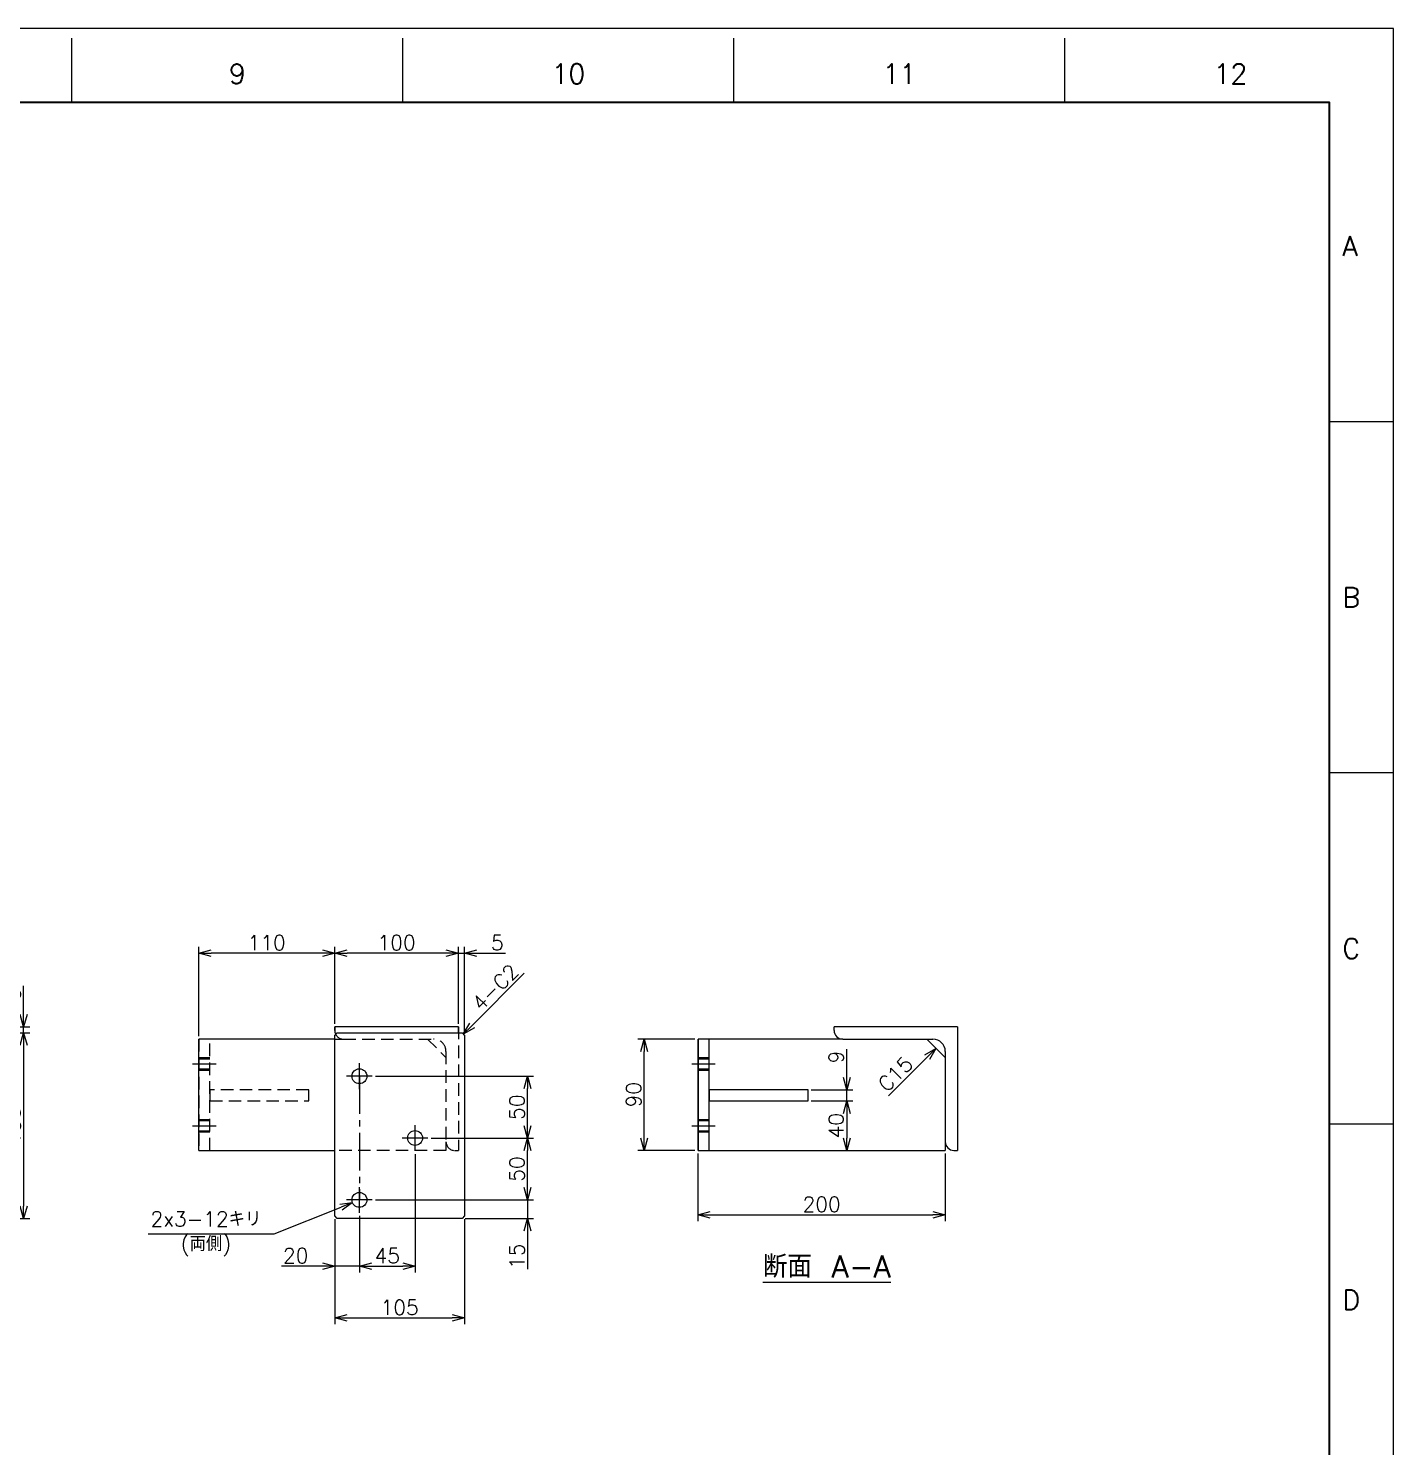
# Model space of a CAD drawing. Header units: millimetres. Extents: x 0 to 3313, y -19 to 2332.
# Drawn here: x 2208 to 3313, y 1185 to 2332 of the extents above; entities that cross this region are included whole.
import ezdxf
from ezdxf.enums import TextEntityAlignment as Align

# ---------------------------------------------------------------- set-up
doc = ezdxf.new("R2010")
doc.units = ezdxf.units.MM
doc.header["$LTSCALE"] = 1.6
doc.header["$PDMODE"] = 99
doc.header["$PDSIZE"] = 1
doc.linetypes.add('CENTER2', pattern=[28.575, 19.05, -3.175, 3.175, -3.175])
doc.linetypes.add('HIDDEN', pattern=[9.525, 6.35, -3.175])
for name, color, linetype, lineweight in [('04_HIDDEN', 2, 'HIDDEN', 13), ('05_CENTER', 4, 'CENTER2', 13), ('08_DIM', 3, 'Continuous', 13), ('90_FRAME', 5, 'Continuous', 35)]:
    doc.layers.add(name, color=color, linetype=linetype, lineweight=lineweight)
doc.layers.add('91_BLANK', color=5, linetype='Continuous', lineweight=0, plot=False)
doc.styles.add('KSS_TXT', font='txt.shx', dxfattribs={"bigfont": 'extfont2.shx'})
doc.dimstyles.new('KSS_DIM', dxfattribs={"dimscale": 4, "dimtxt": 3, "dimasz": 2.5, "dimexe": 1.25, "dimexo": 0.625, "dimtad": 1, "dimdsep": 46, "dimtxsty": 'KSS_TXT', "dimblk": 'OPEN30', "dimcen": 0, "dimazin": 2, "dimtfac": 0.75, "dimtmove": 0, "dimatfit": 3, "dimldrblk": 'OPEN30', "dimfxl": 1.25, "dimtolj": 1, "dimarcsym": 0})
doc.dimstyles.new('KSS_DIM$3', dxfattribs={"dimscale": 4, "dimtxt": 3, "dimasz": 2.5, "dimexe": 1.25, "dimexo": 0.625, "dimtad": 1, "dimtih": 1, "dimtoh": 1, "dimdsep": 46, "dimtxsty": 'KSS_TXT', "dimblk": 'OPEN30', "dimcen": 0, "dimazin": 2, "dimtfac": 0.75, "dimtofl": 0, "dimtmove": 0, "dimatfit": 3, "dimldrblk": 'OPEN30', "dimfxl": 1.25, "dimtolj": 1, "dimarcsym": 0})

# ---------------------------------------------------------------- blocks, each defined once
blk = doc.blocks.new('A$C2B834F33')
at = {"color": 0}
for p, q in [((0, 0), (-100, 0)), ((-100, -3), (-100, 0)), ((0, 0), (0, -100)), ((-93, -10), (-20, -10)), ((-10, -20), (-10, -93)), ((-3, -100), (0, -100))]:
    blk.add_line(p, q, dxfattribs=at)
for centre, radius, start, end in [((-93, -3), 7, 180, 270), ((-20, -20), 10, 0, 90), ((-3, -93), 7, 180, 270)]:
    blk.add_arc(centre, radius, start, end, dxfattribs=at)
blk = doc.blocks.new('_Open30')
at = {"color": 0, "linetype": 'ByBlock', "lineweight": -2}
for p, q in [((-1, 0.27), (0, 0)), ((0, 0), (-1, -0.27)), ((0, 0), (-1, 0))]:
    blk.add_line(p, q, dxfattribs=at)
blk = doc.blocks.new('*D157')
at = {"layer": '08_DIM', "color": 0, "lineweight": -2, "transparency": 16777216}
for p, q in [((2747.6, 1514.5), (2701.6, 1514.5)), ((2706.6, 1434.5), (2706.6, 1504.5)), ((2747.6, 1424.5), (2701.6, 1424.5))]:
    blk.add_line(p, q, dxfattribs=at)
at = {"layer": 'Defpoints', "color": 0, "transparency": 16777216}
for p in [(2706.6, 1514.5), (2750.1, 1514.5), (2750.1, 1424.5)]:
    blk.add_point(p, dxfattribs=at)
at = {"layer": '08_DIM', "color": 0, "lineweight": -2, "transparency": 16777216, "xscale": 10, "yscale": 10, "zscale": 10}
for p, rotation in [((2706.6, 1514.5), 90), ((2706.6, 1424.5), 270)]:
    blk.add_blockref('_Open30', p, dxfattribs=dict(at, rotation=rotation))
at = {"layer": '08_DIM', "color": 0, "transparency": 16777216, "insert": (2698.1, 1469.5), "char_height": 12, "attachment_point": 5, "rotation": 90, "style": 'KSS_TXT'}
blk.add_mtext('\\A1;90', dxfattribs=at)
blk = doc.blocks.new('*D158')
at = {"layer": '08_DIM', "color": 0, "lineweight": -2, "transparency": 16777216}
for p, q in [((2750.1, 1422), (2750.1, 1367.4)), ((2950.1, 1422), (2950.1, 1367.4)), ((2760.1, 1372.4), (2940.1, 1372.4))]:
    blk.add_line(p, q, dxfattribs=at)
at = {"layer": 'Defpoints', "color": 0, "transparency": 16777216}
for p in [(2750.1, 1424.5), (2950.1, 1424.5), (2950.1, 1372.4)]:
    blk.add_point(p, dxfattribs=at)
at = {"layer": '08_DIM', "color": 0, "lineweight": -2, "transparency": 16777216, "xscale": 10, "yscale": 10, "zscale": 10, "rotation": 180}
blk.add_blockref('_Open30', (2750.1, 1372.4), dxfattribs=at)
at = {"layer": '08_DIM', "color": 0, "lineweight": -2, "transparency": 16777216, "xscale": 10, "yscale": 10, "zscale": 10}
blk.add_blockref('_Open30', (2950.1, 1372.4), dxfattribs=at)
at = {"layer": '08_DIM', "color": 0, "transparency": 16777216, "insert": (2850.1, 1380.9), "char_height": 12, "attachment_point": 5, "style": 'KSS_TXT'}
blk.add_mtext('\\A1;200', dxfattribs=at)
blk = doc.blocks.new('*D159')
at = {"layer": '08_DIM', "color": 0, "lineweight": -2, "transparency": 16777216}
for p, q in [((2870.4, 1483.5), (2870.4, 1506.5)), ((2841.6, 1473.5), (2875.4, 1473.5)), ((2870.4, 1464.5), (2870.4, 1473.5)), ((2841.6, 1464.5), (2875.4, 1464.5)), ((2870.4, 1454.5), (2870.4, 1444.5))]:
    blk.add_line(p, q, dxfattribs=at)
at = {"layer": 'Defpoints', "color": 0, "transparency": 16777216}
for p in [(2839.1, 1473.5), (2870.4, 1473.5), (2839.1, 1464.5)]:
    blk.add_point(p, dxfattribs=at)
at = {"layer": '08_DIM', "color": 0, "lineweight": -2, "transparency": 16777216, "xscale": 10, "yscale": 10, "zscale": 10}
for p, rotation in [((2870.4, 1473.5), 270), ((2870.4, 1464.5), 90)]:
    blk.add_blockref('_Open30', p, dxfattribs=dict(at, rotation=rotation))
at = {"layer": '08_DIM', "color": 0, "transparency": 16777216, "insert": (2861.9, 1500), "char_height": 12, "attachment_point": 5, "rotation": 90, "style": 'KSS_TXT'}
blk.add_mtext('\\A1;9', dxfattribs=at)
blk = doc.blocks.new('*D160')
at = {"layer": '08_DIM', "color": 0, "lineweight": -2, "transparency": 16777216}
for p, q in [((2841.6, 1464.5), (2875.4, 1464.5)), ((2870.4, 1454.5), (2870.4, 1434.5)), ((2867.6, 1424.5), (2875.4, 1424.5))]:
    blk.add_line(p, q, dxfattribs=at)
at = {"layer": 'Defpoints', "color": 0, "transparency": 16777216}
for p in [(2839.1, 1464.5), (2865.1, 1424.5), (2870.4, 1424.5)]:
    blk.add_point(p, dxfattribs=at)
at = {"layer": '08_DIM', "color": 0, "lineweight": -2, "transparency": 16777216, "xscale": 10, "yscale": 10, "zscale": 10}
for p, rotation in [((2870.4, 1464.5), 90), ((2870.4, 1424.5), 270)]:
    blk.add_blockref('_Open30', p, dxfattribs=dict(at, rotation=rotation))
at = {"layer": '08_DIM', "color": 0, "transparency": 16777216, "insert": (2861.9, 1444.5), "char_height": 12, "attachment_point": 5, "rotation": 90, "style": 'KSS_TXT'}
blk.add_mtext('\\A1;40', dxfattribs=at)
blk = doc.blocks.new('*D161')
at = {"layer": '08_DIM', "color": 0, "lineweight": -2, "transparency": 16777216}
for p, q in [((2204.7, 1534.5), (2204.7, 1557.5)), ((2131.2, 1524.5), (2209.7, 1524.5)), ((2140.2, 1519.5), (2209.7, 1519.5)), ((2204.7, 1519.5), (2204.7, 1524.5)), ((2204.7, 1509.5), (2204.7, 1499.5))]:
    blk.add_line(p, q, dxfattribs=at)
at = {"layer": 'Defpoints', "color": 0, "transparency": 16777216}
for p in [(2128.7, 1524.5), (2137.7, 1519.5), (2204.7, 1524.5)]:
    blk.add_point(p, dxfattribs=at)
at = {"layer": '08_DIM', "color": 0, "lineweight": -2, "transparency": 16777216, "xscale": 10, "yscale": 10, "zscale": 10}
for p, rotation in [((2204.7, 1524.5), 270), ((2204.7, 1519.5), 90)]:
    blk.add_blockref('_Open30', p, dxfattribs=dict(at, rotation=rotation))
at = {"layer": '08_DIM', "color": 0, "transparency": 16777216, "insert": (2196.2, 1551), "char_height": 12, "attachment_point": 5, "rotation": 90, "style": 'KSS_TXT'}
blk.add_mtext('\\A1;5', dxfattribs=at)
blk = doc.blocks.new('*D162')
at = {"layer": '08_DIM', "color": 0, "lineweight": -2, "transparency": 16777216}
for p, q in [((2140.2, 1519.5), (2209.7, 1519.5)), ((2204.7, 1509.5), (2204.7, 1379.5)), ((2140.2, 1369.5), (2209.7, 1369.5))]:
    blk.add_line(p, q, dxfattribs=at)
at = {"layer": 'Defpoints', "color": 0, "transparency": 16777216}
for p in [(2137.7, 1519.5), (2137.7, 1369.5), (2204.7, 1369.5)]:
    blk.add_point(p, dxfattribs=at)
at = {"layer": '08_DIM', "color": 0, "lineweight": -2, "transparency": 16777216, "xscale": 10, "yscale": 10, "zscale": 10}
for p, rotation in [((2204.7, 1519.5), 90), ((2204.7, 1369.5), 270)]:
    blk.add_blockref('_Open30', p, dxfattribs=dict(at, rotation=rotation))
at = {"layer": '08_DIM', "color": 0, "transparency": 16777216, "insert": (2196.2, 1444.5), "char_height": 12, "attachment_point": 5, "rotation": 90, "style": 'KSS_TXT'}
blk.add_mtext('\\A1;150', dxfattribs=at)
blk = doc.blocks.new('*D163')
at = {"layer": '08_DIM', "color": 0, "lineweight": -2, "transparency": 16777216}
for p, q in [((2612.2, 1394.5), (2612.2, 1404.5)), ((2489.2, 1384.5), (2617.2, 1384.5)), ((2612.2, 1384.5), (2612.2, 1369.5)), ((2561.8, 1369.5), (2617.2, 1369.5)), ((2612.2, 1359.5), (2612.2, 1328.5))]:
    blk.add_line(p, q, dxfattribs=at)
at = {"layer": 'Defpoints', "color": 0, "transparency": 16777216}
for p in [(2486.7, 1384.5), (2559.3, 1369.5), (2612.2, 1369.5)]:
    blk.add_point(p, dxfattribs=at)
at = {"layer": '08_DIM', "color": 0, "lineweight": -2, "transparency": 16777216, "xscale": 10, "yscale": 10, "zscale": 10}
for p, rotation in [((2612.2, 1384.5), 270), ((2612.2, 1369.5), 90)]:
    blk.add_blockref('_Open30', p, dxfattribs=dict(at, rotation=rotation))
at = {"layer": '08_DIM', "color": 0, "transparency": 16777216, "insert": (2603.7, 1339), "char_height": 12, "attachment_point": 5, "rotation": 90, "style": 'KSS_TXT'}
blk.add_mtext('\\A1;15', dxfattribs=at)
blk = doc.blocks.new('*D164')
at = {"layer": '08_DIM', "color": 0, "lineweight": -2, "transparency": 16777216}
for p, q in [((2534.2, 1434.5), (2617.2, 1434.5)), ((2612.2, 1394.5), (2612.2, 1424.5)), ((2489.2, 1384.5), (2617.2, 1384.5))]:
    blk.add_line(p, q, dxfattribs=at)
at = {"layer": 'Defpoints', "color": 0, "transparency": 16777216}
for p in [(2531.7, 1434.5), (2612.2, 1434.5), (2486.7, 1384.5)]:
    blk.add_point(p, dxfattribs=at)
at = {"layer": '08_DIM', "color": 0, "lineweight": -2, "transparency": 16777216, "xscale": 10, "yscale": 10, "zscale": 10}
for p, rotation in [((2612.2, 1434.5), 90), ((2612.2, 1384.5), 270)]:
    blk.add_blockref('_Open30', p, dxfattribs=dict(at, rotation=rotation))
at = {"layer": '08_DIM', "color": 0, "transparency": 16777216, "insert": (2603.7, 1409.5), "char_height": 12, "attachment_point": 5, "rotation": 90, "style": 'KSS_TXT'}
blk.add_mtext('\\A1;50', dxfattribs=at)
blk = doc.blocks.new('*D165')
at = {"layer": '08_DIM', "color": 0, "lineweight": -2, "transparency": 16777216}
for p, q in [((2489.2, 1484.5), (2617.2, 1484.5)), ((2612.2, 1444.5), (2612.2, 1474.5)), ((2534.2, 1434.5), (2617.2, 1434.5))]:
    blk.add_line(p, q, dxfattribs=at)
at = {"layer": 'Defpoints', "color": 0, "transparency": 16777216}
for p in [(2486.7, 1484.5), (2612.2, 1484.5), (2531.7, 1434.5)]:
    blk.add_point(p, dxfattribs=at)
at = {"layer": '08_DIM', "color": 0, "lineweight": -2, "transparency": 16777216, "xscale": 10, "yscale": 10, "zscale": 10}
for p, rotation in [((2612.2, 1484.5), 90), ((2612.2, 1434.5), 270)]:
    blk.add_blockref('_Open30', p, dxfattribs=dict(at, rotation=rotation))
at = {"layer": '08_DIM', "color": 0, "transparency": 16777216, "insert": (2603.7, 1459.5), "char_height": 12, "attachment_point": 5, "rotation": 90, "style": 'KSS_TXT'}
blk.add_mtext('\\A1;50', dxfattribs=at)
blk = doc.blocks.new('*D166')
at = {"layer": '08_DIM', "color": 0, "lineweight": -2, "transparency": 16777216}
for p, q in [((2456.3, 1369), (2456.3, 1325.9)), ((2476.3, 1371.6), (2476.3, 1325.9)), ((2446.3, 1330.9), (2413.3, 1330.9)), ((2476.3, 1330.9), (2456.3, 1330.9)), ((2486.3, 1330.9), (2496.3, 1330.9))]:
    blk.add_line(p, q, dxfattribs=at)
at = {"layer": 'Defpoints', "color": 0, "transparency": 16777216}
for p in [(2456.3, 1371.5), (2476.3, 1374.1), (2456.3, 1330.9)]:
    blk.add_point(p, dxfattribs=at)
at = {"layer": '08_DIM', "color": 0, "lineweight": -2, "transparency": 16777216, "xscale": 10, "yscale": 10, "zscale": 10}
blk.add_blockref('_Open30', (2456.3, 1330.9), dxfattribs=at)
at = {"layer": '08_DIM', "color": 0, "lineweight": -2, "transparency": 16777216, "xscale": 10, "yscale": 10, "zscale": 10, "rotation": 180}
blk.add_blockref('_Open30', (2476.3, 1330.9), dxfattribs=at)
at = {"layer": '08_DIM', "color": 0, "transparency": 16777216, "insert": (2424.8, 1339.4), "char_height": 12, "attachment_point": 5, "style": 'KSS_TXT'}
blk.add_mtext('\\A1;20', dxfattribs=at)
blk = doc.blocks.new('*D167')
at = {"layer": '08_DIM', "color": 0, "lineweight": -2, "transparency": 16777216}
for p, q in [((2521.3, 1421.6), (2521.3, 1325.9)), ((2476.3, 1371.6), (2476.3, 1325.9)), ((2486.3, 1330.9), (2511.3, 1330.9))]:
    blk.add_line(p, q, dxfattribs=at)
at = {"layer": 'Defpoints', "color": 0, "transparency": 16777216}
for p in [(2521.3, 1424.1), (2476.3, 1374.1), (2521.3, 1330.9)]:
    blk.add_point(p, dxfattribs=at)
at = {"layer": '08_DIM', "color": 0, "lineweight": -2, "transparency": 16777216, "xscale": 10, "yscale": 10, "zscale": 10, "rotation": 180}
blk.add_blockref('_Open30', (2476.3, 1330.9), dxfattribs=at)
at = {"layer": '08_DIM', "color": 0, "lineweight": -2, "transparency": 16777216, "xscale": 10, "yscale": 10, "zscale": 10}
blk.add_blockref('_Open30', (2521.3, 1330.9), dxfattribs=at)
at = {"layer": '08_DIM', "color": 0, "transparency": 16777216, "insert": (2498.8, 1339.4), "char_height": 12, "attachment_point": 5, "style": 'KSS_TXT'}
blk.add_mtext('\\A1;45', dxfattribs=at)
blk = doc.blocks.new('*D168')
at = {"layer": '08_DIM', "color": 0, "lineweight": -2, "transparency": 16777216}
for p, q in [((2456.3, 1369), (2456.3, 1284.1)), ((2561.3, 1369), (2561.3, 1284.1)), ((2466.3, 1289.1), (2551.3, 1289.1))]:
    blk.add_line(p, q, dxfattribs=at)
at = {"layer": 'Defpoints', "color": 0, "transparency": 16777216}
for p in [(2456.3, 1371.5), (2561.3, 1371.5), (2561.3, 1289.1)]:
    blk.add_point(p, dxfattribs=at)
at = {"layer": '08_DIM', "color": 0, "lineweight": -2, "transparency": 16777216, "xscale": 10, "yscale": 10, "zscale": 10, "rotation": 180}
blk.add_blockref('_Open30', (2456.3, 1289.1), dxfattribs=at)
at = {"layer": '08_DIM', "color": 0, "lineweight": -2, "transparency": 16777216, "xscale": 10, "yscale": 10, "zscale": 10}
blk.add_blockref('_Open30', (2561.3, 1289.1), dxfattribs=at)
at = {"layer": '08_DIM', "color": 0, "transparency": 16777216, "insert": (2508.8, 1297.6), "char_height": 12, "attachment_point": 5, "style": 'KSS_TXT'}
blk.add_mtext('\\A1;105', dxfattribs=at)
blk = doc.blocks.new('*D169')
at = {"layer": '08_DIM', "color": 0, "lineweight": -2, "transparency": 16777216}
blk.add_line((2567.4, 1525.6), (2609.5, 1567.7), dxfattribs=at)
at = {"layer": 'Defpoints', "color": 0, "transparency": 16777216}
for p in [(2604.2, 1562.4), (2604.2, 1562.4), (2560.3, 1518.5)]:
    blk.add_point(p, dxfattribs=at)
at = {"layer": '08_DIM', "color": 0, "lineweight": -2, "transparency": 16777216, "xscale": 10, "yscale": 10, "zscale": 10, "rotation": 225}
blk.add_blockref('_Open30', (2560.3, 1518.5), dxfattribs=at)
at = {"layer": '08_DIM', "color": 0, "transparency": 16777216, "insert": (2586.1, 1556.4), "char_height": 12, "attachment_point": 5, "rotation": 45, "style": 'KSS_TXT'}
blk.add_mtext('\\A1;4-C2', dxfattribs=at)
blk = doc.blocks.new('*D170')
at = {"layer": '08_DIM', "color": 0, "lineweight": -2, "transparency": 16777216}
blk.add_line((2935.6, 1500), (2904.2, 1468.6), dxfattribs=at)
at = {"layer": 'Defpoints', "color": 0, "transparency": 16777216}
for p in [(2942.6, 1507), (2889.1, 1453.5), (2889.1, 1453.5)]:
    blk.add_point(p, dxfattribs=at)
at = {"layer": '08_DIM', "color": 0, "lineweight": -2, "transparency": 16777216, "xscale": 10, "yscale": 10, "zscale": 10, "rotation": 45.00000000000012}
blk.add_blockref('_Open30', (2942.6, 1507), dxfattribs=at)
at = {"layer": '08_DIM', "color": 0, "transparency": 16777216, "insert": (2909.8, 1486.3), "char_height": 12, "attachment_point": 5, "rotation": 45, "style": 'KSS_TXT'}
blk.add_mtext('\\A1;C15', dxfattribs=at)
blk = doc.blocks.new('*D173')
at = {"layer": '08_DIM', "color": 0, "lineweight": -2, "transparency": 16777216}
for p, q in [((2546.3, 1584), (2536.3, 1584)), ((2556.3, 1527), (2556.3, 1589)), ((2556.3, 1584), (2561.3, 1584)), ((2561.3, 1520), (2561.3, 1589)), ((2571.3, 1584), (2594.3, 1584))]:
    blk.add_line(p, q, dxfattribs=at)
at = {"layer": 'Defpoints', "color": 0, "transparency": 16777216}
for p in [(2561.3, 1584), (2556.3, 1524.5), (2561.3, 1517.5)]:
    blk.add_point(p, dxfattribs=at)
at = {"layer": '08_DIM', "color": 0, "lineweight": -2, "transparency": 16777216, "xscale": 10, "yscale": 10, "zscale": 10}
blk.add_blockref('_Open30', (2556.3, 1584), dxfattribs=at)
at = {"layer": '08_DIM', "color": 0, "lineweight": -2, "transparency": 16777216, "xscale": 10, "yscale": 10, "zscale": 10, "rotation": 180}
blk.add_blockref('_Open30', (2561.3, 1584), dxfattribs=at)
at = {"layer": '08_DIM', "color": 0, "transparency": 16777216, "insert": (2587.8, 1592.5), "char_height": 12, "attachment_point": 5, "style": 'KSS_TXT'}
blk.add_mtext('\\A1;5', dxfattribs=at)
blk = doc.blocks.new('*D174')
at = {"layer": '08_DIM', "color": 0, "lineweight": -2, "transparency": 16777216}
for p, q in [((2456.3, 1527), (2456.3, 1589)), ((2546.3, 1584), (2466.3, 1584)), ((2556.3, 1527), (2556.3, 1589))]:
    blk.add_line(p, q, dxfattribs=at)
at = {"layer": 'Defpoints', "color": 0, "transparency": 16777216}
for p in [(2456.3, 1584), (2456.3, 1524.5), (2556.3, 1524.5)]:
    blk.add_point(p, dxfattribs=at)
at = {"layer": '08_DIM', "color": 0, "lineweight": -2, "transparency": 16777216, "xscale": 10, "yscale": 10, "zscale": 10, "rotation": 180}
blk.add_blockref('_Open30', (2456.3, 1584), dxfattribs=at)
at = {"layer": '08_DIM', "color": 0, "lineweight": -2, "transparency": 16777216, "xscale": 10, "yscale": 10, "zscale": 10}
blk.add_blockref('_Open30', (2556.3, 1584), dxfattribs=at)
at = {"layer": '08_DIM', "color": 0, "transparency": 16777216, "insert": (2506.3, 1592.5), "char_height": 12, "attachment_point": 5, "style": 'KSS_TXT'}
blk.add_mtext('\\A1;100', dxfattribs=at)
blk = doc.blocks.new('*D175')
at = {"layer": '08_DIM', "color": 0, "lineweight": -2, "transparency": 16777216}
for p, q in [((2346.3, 1517), (2346.3, 1589)), ((2446.3, 1584), (2356.3, 1584)), ((2456.3, 1527), (2456.3, 1589))]:
    blk.add_line(p, q, dxfattribs=at)
at = {"layer": 'Defpoints', "color": 0, "transparency": 16777216}
for p in [(2346.3, 1584), (2346.3, 1514.5), (2456.3, 1524.5)]:
    blk.add_point(p, dxfattribs=at)
at = {"layer": '08_DIM', "color": 0, "lineweight": -2, "transparency": 16777216, "xscale": 10, "yscale": 10, "zscale": 10, "rotation": 180}
blk.add_blockref('_Open30', (2346.3, 1584), dxfattribs=at)
at = {"layer": '08_DIM', "color": 0, "lineweight": -2, "transparency": 16777216, "xscale": 10, "yscale": 10, "zscale": 10}
blk.add_blockref('_Open30', (2456.3, 1584), dxfattribs=at)
at = {"layer": '08_DIM', "color": 0, "transparency": 16777216, "insert": (2401.3, 1592.5), "char_height": 12, "attachment_point": 5, "style": 'KSS_TXT'}
blk.add_mtext('\\A1;110', dxfattribs=at)
blk = doc.blocks.new('*D181')
at = {"layer": '08_DIM', "color": 0, "lineweight": -2, "transparency": 16777216}
for p, q in [((2407.4, 1357.1), (2461.4, 1378.6)), ((2305.3, 1357.1), (2407.4, 1357.1))]:
    blk.add_line(p, q, dxfattribs=at)
at = {"layer": 'Defpoints', "color": 0, "transparency": 16777216}
for p in [(2470.7, 1382.3), (2481.9, 1386.7)]:
    blk.add_point(p, dxfattribs=at)
at = {"layer": '08_DIM', "color": 0, "lineweight": -2, "transparency": 16777216, "xscale": 10, "yscale": 10, "zscale": 10, "rotation": 21.68955895486747}
blk.add_blockref('_Open30', (2470.7, 1382.3), dxfattribs=at)
at = {"layer": '08_DIM', "color": 0, "transparency": 16777216, "insert": (2352.1, 1357.1), "char_height": 12, "attachment_point": 5, "style": 'KSS_TXT'}
blk.add_mtext('\\A1;2x3-12キリ\\P(両側)', dxfattribs=at)

msp = doc.modelspace()

# ---------------------------------------------------------------- linework, layer by layer
at = {"color": 0}
for p, q in [((2456.302, 1514.53), (2346.302, 1514.53)), ((2346.302, 1424.53), (2346.302, 1514.53)), ((2867.146, 1514.53), (2750.146, 1514.53)), ((2750.146, 1424.53), (2750.146, 1514.53)), ((2935.146, 1514.53), (2950.146, 1499.53)), ((2341.302, 1494.53), (2360.302, 1494.53)), ((2341.302, 1444.53), (2360.302, 1444.53)), ((2346.302, 1424.53), (2456.302, 1424.53)), ((2750.146, 1424.53), (2789.144, 1424.53)), ((2789.144, 1424.53), (2940.144, 1424.53)), ((2940.144, 1424.53), (2950.146, 1424.53)), ((2950.146, 1431.53), (2950.146, 1424.53))]:
    msp.add_line(p, q, dxfattribs=at)
for p, q in [((2556.302, 1524.53), (2456.302, 1524.53)), ((2456.302, 1524.53), (2456.302, 1521.53)), ((2556.302, 1519.53), (2556.302, 1524.53))]:
    msp.add_line(p, q)
for points in [[(2561.302, 1517.53), (2561.302, 1371.53), (2559.302, 1369.53), (2458.302, 1369.53), (2456.302, 1371.53), (2456.302, 1517.53), (2458.302, 1519.53), (2559.302, 1519.53)], [(2750.146, 1424.53), (2759.146, 1424.53), (2759.146, 1514.53), (2750.146, 1514.53)], [(2759.146, 1464.53), (2839.146, 1464.53), (2839.146, 1473.53), (2759.146, 1473.53)]]:
    msp.add_lwpolyline(points, close=True, dxfattribs=at)
for centre in [(2476.302, 1484.53), (2521.302, 1434.53), (2476.302, 1384.53)]:
    msp.add_circle(centre, 6, dxfattribs=at)
at = {"layer": '04_HIDDEN'}
for p, q in [((2456.302, 1514.53), (2463.302, 1514.53)), ((2531.302, 1514.53), (2546.302, 1499.53)), ((2346.302, 1499.53), (2355.302, 1499.53)), ((2346.302, 1498.63), (2355.302, 1498.63)), ((2750.146, 1499.53), (2759.146, 1499.53)), ((2750.146, 1498.63), (2759.146, 1498.63)), ((2346.302, 1490.43), (2355.302, 1490.43)), ((2346.302, 1489.53), (2355.302, 1489.53)), ((2750.146, 1490.43), (2759.146, 1490.43)), ((2750.146, 1489.53), (2759.146, 1489.53)), ((2346.302, 1449.53), (2355.302, 1449.53)), ((2346.302, 1448.63), (2355.302, 1448.63)), ((2750.146, 1449.53), (2759.146, 1449.53)), ((2750.146, 1448.63), (2759.146, 1448.63)), ((2346.302, 1440.43), (2355.302, 1440.43)), ((2346.302, 1439.53), (2355.302, 1439.53)), ((2750.146, 1440.43), (2759.146, 1440.43)), ((2750.146, 1439.53), (2759.146, 1439.53)), ((2546.302, 1424.53), (2456.302, 1424.53)), ((2546.302, 1431.53), (2546.302, 1424.53))]:
    msp.add_line(p, q, dxfattribs=at)
for points in [[(2346.302, 1424.53), (2355.302, 1424.53), (2355.302, 1514.53), (2346.302, 1514.53)], [(2355.302, 1464.53), (2435.302, 1464.53), (2435.302, 1473.53), (2355.302, 1473.53)]]:
    msp.add_lwpolyline(points, close=True, dxfattribs=at)
at = {"layer": '05_CENTER'}
for p, q in [((2476.302, 1474.12), (2476.302, 1494.94)), ((2745.146, 1494.53), (2764.146, 1494.53)), ((2486.712, 1484.53), (2465.892, 1484.53)), ((2476.302, 1484.53), (2476.302, 1384.53)), ((2521.302, 1424.12), (2521.302, 1444.94)), ((2531.712, 1434.53), (2510.892, 1434.53)), ((2745.146, 1444.53), (2764.146, 1444.53)), ((2476.302, 1374.12), (2476.302, 1394.94)), ((2486.712, 1384.53), (2465.892, 1384.53))]:
    msp.add_line(p, q, dxfattribs=at)
at = {"layer": '90_FRAME', "color": 4, "lineweight": 13}
for p, q in [((2243.637, 2271.831), (2243.637, 2323.679)), ((2511.371, 2271.831), (2511.371, 2323.679)), ((2779.104, 2271.831), (2779.104, 2323.679)), ((3046.838, 2271.831), (3046.838, 2323.679)), ((3312.803, 2013.69), (3260.956, 2013.69)), ((3312.803, 1729.701), (3260.956, 1729.701)), ((3312.803, 1445.713), (3260.956, 1445.713))]:
    msp.add_line(p, q, dxfattribs=at)
at = {"layer": '90_FRAME'}
msp.add_lwpolyline([(155.384, 51.616), (3260.956, 51.616), (3260.956, 2271.831), (155.384, 2271.831)], close=True, dxfattribs=at)
at = {"layer": '91_BLANK'}
msp.add_lwpolyline([(0, 0), (3312.803, 0), (3312.803, 2331.679), (0, 2331.679)], close=True, dxfattribs=at)

# ---------------------------------------------------------------- block references
msp.add_blockref('A$C2B834F33', (2960.146, 1524.53))
at = {"layer": '04_HIDDEN'}
msp.add_blockref('A$C2B834F33', (2556.302, 1524.53), dxfattribs=at)

# ---------------------------------------------------------------- texts
at = {"layer": '08_DIM', "style": 'KSS_TXT'}
msp.add_text('%%u断面 A-A', height=18, dxfattribs=at).set_placement((2802.623, 1321.673))
at = {"layer": '90_FRAME', "color": 0, "lineweight": 13, "style": 'KSS_TXT'}
for s, p in [('9', (2377.504, 2282.158)), ('10', (2645.237, 2282.158)), ('11', (2912.971, 2282.158)), ('12', (3180.705, 2282.158))]:
    msp.add_text(s, height=16, dxfattribs=at).set_placement(p, align=Align.BOTTOM_CENTER)
for s, p in [('A', (3271.263, 2155.685)), ('B', (3271.263, 1871.696)), ('C', (3271.263, 1587.707)), ('D', (3271.263, 1303.718))]:
    msp.add_text(s, height=16, dxfattribs=at).set_placement(p, align=Align.MIDDLE_LEFT)

# ---------------------------------------------------------------- dimensions: what is measured, and where the dimension line sits
at = {"layer": '08_DIM'}
for base, p1, p2, picture, middle in [((2346.302, 1584.035), (2456.302, 1524.53), (2346.302, 1514.53), '*D175', (2401.302, 1592.535)), ((2456.302, 1584.035), (2556.302, 1524.53), (2456.302, 1524.53), '*D174', (2506.302, 1592.535)), ((2561.302, 1584.035), (2556.302, 1524.53), (2561.302, 1517.53), '*D173', (2587.802, 1592.535)), ((2521.302, 1330.866), (2476.302, 1374.12), (2521.302, 1424.12), '*D167', (2498.802, 1339.366)), ((2950.146, 1372.433), (2750.146, 1424.53), (2950.146, 1424.53), '*D158', (2850.146, 1380.933)), ((2456.302, 1330.866), (2476.302, 1374.12), (2456.302, 1371.53), '*D166', (2424.802, 1339.366)), ((2561.302, 1289.054), (2456.302, 1371.53), (2561.302, 1371.53), '*D168', (2508.802, 1297.554))]:
    dim = msp.add_linear_dim(base=base, p1=p1, p2=p2, dimstyle='KSS_DIM', override={"dimarcsym": 1}, dxfattribs=at)
    dim.commit()
    dim.dimension.update_dxf_attribs({"geometry": picture, "text_midpoint": middle})
dim = msp.add_linear_dim(base=(2604.222, 1562.449), p1=(2560.302, 1518.53), p2=(2604.222, 1562.449), angle=45, text='4-C2', dimstyle='KSS_DIM', override={"dimse1": 1, "dimse2": 1, "dimsd2": 1, "dimarcsym": 1}, dxfattribs=at)
dim.commit()
dim.dimension.update_dxf_attribs({"geometry": '*D169', "text_midpoint": (2592.142, 1550.37), "dimtype": 161})
for base, p1, p2, picture, middle in [((2204.728, 1524.53), (2137.729, 1519.53), (2128.729, 1524.53), '*D161', (2196.219, 1551.03)), ((2204.728, 1369.53), (2137.729, 1519.53), (2137.729, 1369.53), '*D162', (2196.228, 1444.53)), ((2706.604, 1514.53), (2750.146, 1424.53), (2750.146, 1514.53), '*D157', (2698.104, 1469.53)), ((2870.422, 1473.53), (2839.146, 1464.53), (2839.146, 1473.53), '*D159', (2861.922, 1500.03)), ((2612.221, 1484.53), (2531.712, 1434.53), (2486.712, 1484.53), '*D165', (2603.721, 1459.53)), ((2870.422, 1424.53), (2839.146, 1464.53), (2865.144, 1424.53), '*D160', (2861.922, 1444.53)), ((2612.221, 1434.53), (2486.712, 1384.53), (2531.712, 1434.53), '*D164', (2603.721, 1409.53)), ((2612.221, 1369.53), (2486.712, 1384.53), (2559.302, 1369.53), '*D163', (2603.721, 1339.03))]:
    dim = msp.add_linear_dim(base=base, p1=p1, p2=p2, angle=90, dimstyle='KSS_DIM', override={"dimarcsym": 1}, dxfattribs=at)
    dim.commit()
    dim.dimension.update_dxf_attribs({"geometry": picture, "text_midpoint": middle})
dim = msp.add_aligned_dim(p1=(2942.646, 1507.03), p2=(2889.078, 1453.463), distance=0, text='C15', dimstyle='KSS_DIM', override={"dimse1": 1, "dimse2": 1, "dimsd2": 1, "dimarcsym": 1}, dxfattribs=at)
dim.commit()
dim.dimension.update_dxf_attribs({"geometry": '*D170', "text_midpoint": (2909.846, 1486.263)})
dim = msp.add_diameter_dim_2p(p1=(2481.878, 1386.748), p2=(2470.727, 1382.313), text='2x3-<>', dimstyle='KSS_DIM$3', override={"dimpost": '<>キリ\\X(両側)', "dimtix": 1, "dimarcsym": 1}, dxfattribs=at)
dim.commit()
dim.dimension.update_dxf_attribs({"geometry": '*D181', "text_midpoint": (2352.088, 1357.12), "dimtype": 163})

doc.saveas('drawing.dxf')
